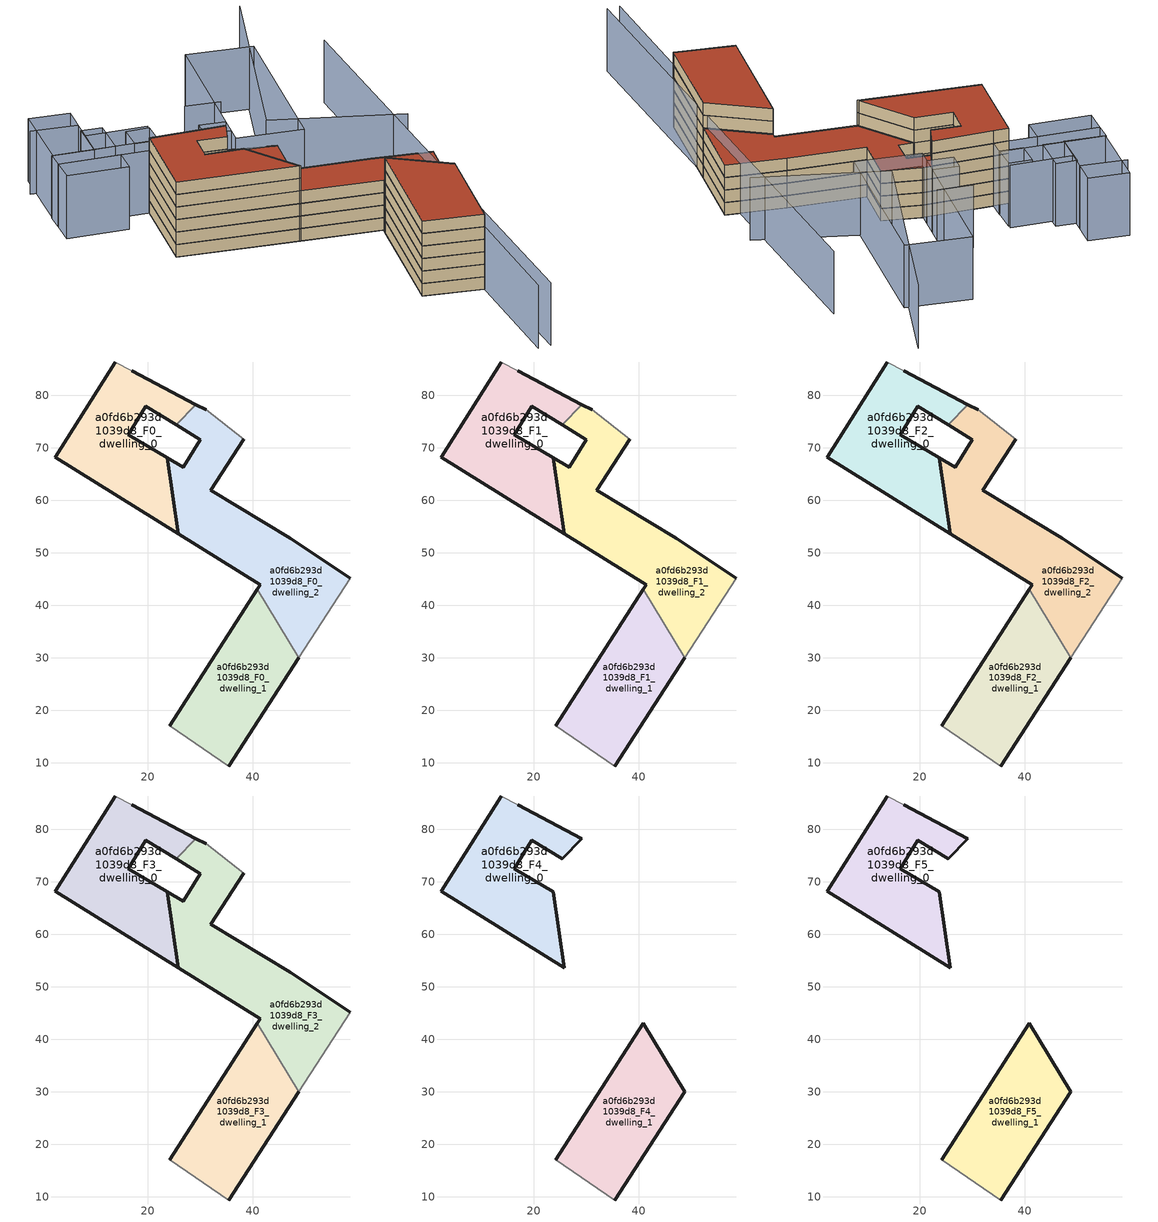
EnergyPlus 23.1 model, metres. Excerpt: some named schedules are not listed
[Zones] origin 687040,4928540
a0fd6b293d1039d8_F0_dwelling_0
 floor ground (EU_floor_Construction): 25.81,53.59 23.71,68.06 16.23,72.43 19.62,77.87 25.39,74.34 29.16,78.19 16.91,84.66 13.8,86.31 2.37,68.12 z0
 wall outside (EU_wall_Construction): 16.91,84.66 29.16,78.19 / 25.39,74.34 19.62,77.87 16.23,72.43 23.71,68.06 25.81,53.59 2.37,68.12 13.8,86.31 z0:3
 wall adiabatic (EU_wall_Construction): 13.8,86.31 16.91,84.66 z0:3
 wall to a0fd6b293d1039d8_F0_dwelling_2 (EU_wall_Construction): 29.16,78.19 25.39,74.34 z0:3
a0fd6b293d1039d8_F0_dwelling_1
 floor ground (EU_floor_Construction): 35.43,9.36 48.78,30.02 40.86,42.99 24.15,17.07 z0
 wall outside (EU_wall_Construction): 48.78,30.02 35.43,9.36 / 24.15,17.07 40.86,42.99 z0:3
 wall adiabatic (EU_wall_Construction): 35.43,9.36 24.15,17.07 z0:3
 wall to a0fd6b293d1039d8_F0_dwelling_2 (EU_wall_Construction): 40.86,42.99 48.78,30.02 z0:3
a0fd6b293d1039d8_F0_dwelling_2
 floor ground (EU_floor_Construction): 48.78,30.02 58.55,45.15 47.15,52.75 32.01,61.91 38.3,71.6 31.1,77.17 29.16,78.19 25.39,74.34 30.03,71.51 26.78,66.27 23.71,68.06 25.81,53.59 41.45,43.9 40.86,42.99 z0
 wall outside (EU_wall_Construction): 29.16,78.19 31.1,77.17 / 38.3,71.6 32.01,61.91 47.15,52.75 58.55,45.15 / 40.86,42.99 41.45,43.9 25.81,53.59 23.71,68.06 26.78,66.27 30.03,71.51 25.39,74.34 z0:3
 wall adiabatic (EU_wall_Construction): 31.1,77.17 38.3,71.6 / 58.55,45.15 48.78,30.02 z0:3
a0fd6b293d1039d8_F1_dwelling_0
 floor to a0fd6b293d1039d8_F0_dwelling_0 (EU_floor_Construction): 25.81,53.59 23.71,68.06 16.23,72.43 19.62,77.87 25.39,74.34 29.16,78.19 16.91,84.66 13.8,86.31 2.37,68.12 z3
 wall outside (EU_wall_Construction): 16.91,84.66 29.16,78.19 / 25.39,74.34 19.62,77.87 16.23,72.43 23.71,68.06 25.81,53.59 2.37,68.12 13.8,86.31 z3:6
 wall adiabatic (EU_wall_Construction): 13.8,86.31 16.91,84.66 z3:6
 wall to a0fd6b293d1039d8_F1_dwelling_2 (EU_wall_Construction): 29.16,78.19 25.39,74.34 z3:6
a0fd6b293d1039d8_F1_dwelling_1
 floor to a0fd6b293d1039d8_F0_dwelling_1 (EU_floor_Construction): 35.43,9.36 48.78,30.02 40.86,42.99 24.15,17.07 z3
 wall outside (EU_wall_Construction): 48.78,30.02 35.43,9.36 / 24.15,17.07 40.86,42.99 z3:6
 wall adiabatic (EU_wall_Construction): 35.43,9.36 24.15,17.07 z3:6
 wall to a0fd6b293d1039d8_F1_dwelling_2 (EU_wall_Construction): 40.86,42.99 48.78,30.02 z3:6
a0fd6b293d1039d8_F1_dwelling_2
 floor to a0fd6b293d1039d8_F0_dwelling_2 (EU_floor_Construction): 48.78,30.02 58.55,45.15 47.15,52.75 32.01,61.91 38.3,71.6 31.1,77.17 29.16,78.19 25.39,74.34 30.03,71.51 26.78,66.27 23.71,68.06 25.81,53.59 41.45,43.9 40.86,42.99 z3
 wall outside (EU_wall_Construction): 29.16,78.19 31.1,77.17 / 38.3,71.6 32.01,61.91 47.15,52.75 58.55,45.15 / 40.86,42.99 41.45,43.9 25.81,53.59 23.71,68.06 26.78,66.27 30.03,71.51 25.39,74.34 z3:6
 wall adiabatic (EU_wall_Construction): 31.1,77.17 38.3,71.6 / 58.55,45.15 48.78,30.02 z3:6
a0fd6b293d1039d8_F2_dwelling_0
 floor to a0fd6b293d1039d8_F1_dwelling_0 (EU_floor_Construction): 25.81,53.59 23.71,68.06 16.23,72.43 19.62,77.87 25.39,74.34 29.16,78.19 16.91,84.66 13.8,86.31 2.37,68.12 z6
 wall outside (EU_wall_Construction): 16.91,84.66 29.16,78.19 / 25.39,74.34 19.62,77.87 16.23,72.43 23.71,68.06 25.81,53.59 2.37,68.12 13.8,86.31 z6:9
 wall adiabatic (EU_wall_Construction): 13.8,86.31 16.91,84.66 z6:9
 wall to a0fd6b293d1039d8_F2_dwelling_2 (EU_wall_Construction): 29.16,78.19 25.39,74.34 z6:9
a0fd6b293d1039d8_F2_dwelling_1
 floor to a0fd6b293d1039d8_F1_dwelling_1 (EU_floor_Construction): 35.43,9.36 48.78,30.02 40.86,42.99 24.15,17.07 z6
 wall outside (EU_wall_Construction): 48.78,30.02 35.43,9.36 / 24.15,17.07 40.86,42.99 z6:9
 wall adiabatic (EU_wall_Construction): 35.43,9.36 24.15,17.07 z6:9
 wall to a0fd6b293d1039d8_F2_dwelling_2 (EU_wall_Construction): 40.86,42.99 48.78,30.02 z6:9
a0fd6b293d1039d8_F2_dwelling_2
 floor to a0fd6b293d1039d8_F1_dwelling_2 (EU_floor_Construction): 48.78,30.02 58.55,45.15 47.15,52.75 32.01,61.91 38.3,71.6 31.1,77.17 29.16,78.19 25.39,74.34 30.03,71.51 26.78,66.27 23.71,68.06 25.81,53.59 41.45,43.9 40.86,42.99 z6
 wall outside (EU_wall_Construction): 29.16,78.19 31.1,77.17 / 38.3,71.6 32.01,61.91 47.15,52.75 58.55,45.15 / 40.86,42.99 41.45,43.9 25.81,53.59 23.71,68.06 26.78,66.27 30.03,71.51 25.39,74.34 z6:9
 wall adiabatic (EU_wall_Construction): 31.1,77.17 38.3,71.6 / 58.55,45.15 48.78,30.02 z6:9
a0fd6b293d1039d8_F3_dwelling_0
 floor to a0fd6b293d1039d8_F2_dwelling_0 (EU_floor_Construction): 25.81,53.59 23.71,68.06 16.23,72.43 19.62,77.87 25.39,74.34 29.16,78.19 16.91,84.66 13.8,86.31 2.37,68.12 z9
 wall outside (EU_wall_Construction): 16.91,84.66 29.16,78.19 / 25.39,74.34 19.62,77.87 16.23,72.43 23.71,68.06 25.81,53.59 2.37,68.12 13.8,86.31 z9:12
 wall adiabatic (EU_wall_Construction): 13.8,86.31 16.91,84.66 z9:12
 wall to a0fd6b293d1039d8_F3_dwelling_2 (EU_wall_Construction): 29.16,78.19 25.39,74.34 z9:12
a0fd6b293d1039d8_F3_dwelling_1
 floor to a0fd6b293d1039d8_F2_dwelling_1 (EU_floor_Construction): 35.43,9.36 48.78,30.02 40.86,42.99 24.15,17.07 z9
 wall outside (EU_wall_Construction): 48.78,30.02 35.43,9.36 / 24.15,17.07 40.86,42.99 z9:12
 wall adiabatic (EU_wall_Construction): 35.43,9.36 24.15,17.07 z9:12
 wall to a0fd6b293d1039d8_F3_dwelling_2 (EU_wall_Construction): 40.86,42.99 48.78,30.02 z9:12
a0fd6b293d1039d8_F3_dwelling_2
 floor to a0fd6b293d1039d8_F2_dwelling_2 (EU_floor_Construction): 48.78,30.02 58.55,45.15 47.15,52.75 32.01,61.91 38.3,71.6 31.1,77.17 29.16,78.19 25.39,74.34 30.03,71.51 26.78,66.27 23.71,68.06 25.81,53.59 41.45,43.9 40.86,42.99 z9
 wall outside (EU_wall_Construction): 29.16,78.19 31.1,77.17 / 38.3,71.6 32.01,61.91 47.15,52.75 58.55,45.15 / 40.86,42.99 41.45,43.9 25.81,53.59 23.71,68.06 26.78,66.27 30.03,71.51 25.39,74.34 z9:12
 wall adiabatic (EU_wall_Construction): 31.1,77.17 38.3,71.6 / 58.55,45.15 48.78,30.02 z9:12
 roof outside (EU_roof_Construction): 38.3,71.6 32.01,61.91 47.15,52.75 58.55,45.15 48.78,30.02 40.86,42.99 41.45,43.9 25.81,53.59 23.71,68.06 26.78,66.27 30.03,71.51 25.39,74.34 29.16,78.19 31.1,77.17 z12
a0fd6b293d1039d8_F4_dwelling_0
 floor to a0fd6b293d1039d8_F3_dwelling_0 (EU_floor_Construction): 25.81,53.59 23.71,68.06 16.23,72.43 19.62,77.87 25.39,74.34 29.16,78.19 16.91,84.66 13.8,86.31 2.37,68.12 z12
 wall outside (EU_wall_Construction): 16.91,84.66 29.16,78.19 25.39,74.34 19.62,77.87 16.23,72.43 23.71,68.06 25.81,53.59 2.37,68.12 13.8,86.31 z12:15
 wall adiabatic (EU_wall_Construction): 13.8,86.31 16.91,84.66 z12:15
a0fd6b293d1039d8_F4_dwelling_1
 floor to a0fd6b293d1039d8_F3_dwelling_1 (EU_floor_Construction): 35.43,9.36 48.78,30.02 40.86,42.99 24.15,17.07 z12
 wall outside (EU_wall_Construction): 24.15,17.07 40.86,42.99 48.78,30.02 35.43,9.36 z12:15
 wall adiabatic (EU_wall_Construction): 35.43,9.36 24.15,17.07 z12:15
a0fd6b293d1039d8_F5_dwelling_0
 floor to a0fd6b293d1039d8_F4_dwelling_0 (EU_floor_Construction): 25.81,53.59 23.71,68.06 16.23,72.43 19.62,77.87 25.39,74.34 29.16,78.19 16.91,84.66 13.8,86.31 2.37,68.12 z15
 wall outside (EU_wall_Construction): 16.91,84.66 29.16,78.19 25.39,74.34 19.62,77.87 16.23,72.43 23.71,68.06 25.81,53.59 2.37,68.12 13.8,86.31 z15:18
 wall adiabatic (EU_wall_Construction): 13.8,86.31 16.91,84.66 z15:18
 roof outside (EU_roof_Construction): 29.16,78.19 25.39,74.34 19.62,77.87 16.23,72.43 23.71,68.06 25.81,53.59 2.37,68.12 13.8,86.31 16.91,84.66 z18
a0fd6b293d1039d8_F5_dwelling_1
 floor to a0fd6b293d1039d8_F4_dwelling_1 (EU_floor_Construction): 35.43,9.36 48.78,30.02 40.86,42.99 24.15,17.07 z15
 wall outside (EU_wall_Construction): 24.15,17.07 40.86,42.99 48.78,30.02 35.43,9.36 z15:18
 wall adiabatic (EU_wall_Construction): 35.43,9.36 24.15,17.07 z15:18
 roof outside (EU_roof_Construction): 40.86,42.99 48.78,30.02 35.43,9.36 24.15,17.07 z18
shading: 36.36,11.35 22.84,-17.5 / 25.61,-18.58 77.04,93.31 / 63.65,57.04 41,77.22 / 41,77.22 76.79,117.41 / 21.92,94.13 9.87,100.94 / 40.9,90.3 34.25,94.62 / 12.32,105.36 3.32,111.04 / 29.67,86.37 34.69,83.19 / 34.69,83.19 32.39,79.56 / 32.39,79.56 27.37,82.75 / 27.37,82.75 29.67,86.37 / 43.28,68.45 30.46,76.56 / 30.46,76.56 52.08,110.73 / 52.08,110.73 64.9,102.63 / 64.9,102.63 43.28,68.45 / 8.28,89.41 5.39,84.33 / 5.39,84.33 -6.87,91.31 / -6.87,91.31 -3.98,96.39 / -3.98,96.39 8.28,89.41 / 14.06,90.65 16.93,95.91 / 16.93,95.91 21.64,93.34 / 21.64,93.34 18.76,88.08 / 18.76,88.08 14.06,90.65 / 16.87,84.58 -4.02,96.33 / -4.02,96.33 -1.96,99.97 / -1.96,99.97 18.92,88.22 / 18.92,88.22 16.87,84.58 / 10.34,92.92 6.19,95.3 / 6.19,95.3 10.74,103.23 / 10.74,103.23 14.89,100.85 / 14.89,100.85 10.34,92.92 / -1.85,99.91 7.49,115.32 / 7.49,115.32 15.44,110.5 / 15.44,110.5 6.1,95.09 / 6.1,95.09 -1.85,99.91 z0:15
[Building]
EU S2 Campaign: North Axis=0; Terrain=City; Solar Distribution=FullExterior
[Site:Location]
Bologna: Latitude=44.5; Longitude=11.25; Time Zone=1; Elevation=37
[SizingPeriod:WeatherFileDays]
AnnualSizingPeriod: Begin Month=1; Begin Day of Month=1; End Month=12; End Day of Month=31; Day of Week for Start Day=Monday; Use Weather File Daylight Saving Period=No; Use Weather File Rain and Snow Indicators=No
[MATERIAL]
EU_InternalMass_Material: Roughness=MediumRough; Thickness=0.1; Conductivity=1; Density=1800; Specific Heat=900; Thermal Absorptance=0.9; Solar Absorptance=0.7; Visible Absorptance=0.7
[MATERIAL:NOMASS] Roughness=MediumRough; Thermal Absorptance=0.9; Solar Absorptance=0.7; Visible Absorptance=0.7
Name | Thermal Resistance
EU_wall_NoMass | 0.905828
EU_roof_NoMass | 0.37593
EU_floor_NoMass | 0.67114
[CONSTRUCTION]
EU_wall_Construction: EU_wall_NoMass
EU_roof_Construction: EU_roof_NoMass
EU_floor_Construction: EU_floor_NoMass
EU_InternalMass_Construction: EU_InternalMass_Material
[ZONE] Type=1; Multiplier=1; Ceiling Height=autocalculate; Floor Area=autocalculate; Part of Total Floor Area=Yes
Name | Volume
a0fd6b293d1039d8_F0_dwelling_0; a0fd6b293d1039d8_F1_dwelling_0; a0fd6b293d1039d8_F2_dwelling_0; a0fd6b293d1039d8_F3_dwelling_0; a0fd6b293d1039d8_F4_dwelling_0; a0fd6b293d1039d8_F5_dwelling_0 | 1173.45
a0fd6b293d1039d8_F0_dwelling_1; a0fd6b293d1039d8_F1_dwelling_1; a0fd6b293d1039d8_F2_dwelling_1; a0fd6b293d1039d8_F3_dwelling_1; a0fd6b293d1039d8_F4_dwelling_1; a0fd6b293d1039d8_F5_dwelling_1 | 1136.59
a0fd6b293d1039d8_F0_dwelling_2; a0fd6b293d1039d8_F1_dwelling_2; a0fd6b293d1039d8_F2_dwelling_2; a0fd6b293d1039d8_F3_dwelling_2 | 1652.5
[INTERNALMASS] Construction=EU_InternalMass_Construction
Name | Zone or ZoneList | Surface Area
a0fd6b293d1039d8_F0_dwelling_0_EU_InternalMass | a0fd6b293d1039d8_F0_dwelling_0 | 391.149
a0fd6b293d1039d8_F0_dwelling_1_EU_InternalMass | a0fd6b293d1039d8_F0_dwelling_1 | 378.854
a0fd6b293d1039d8_F0_dwelling_2_EU_InternalMass | a0fd6b293d1039d8_F0_dwelling_2 | 550.84
a0fd6b293d1039d8_F1_dwelling_0_EU_InternalMass | a0fd6b293d1039d8_F1_dwelling_0 | 391.149
a0fd6b293d1039d8_F1_dwelling_1_EU_InternalMass | a0fd6b293d1039d8_F1_dwelling_1 | 378.854
a0fd6b293d1039d8_F1_dwelling_2_EU_InternalMass | a0fd6b293d1039d8_F1_dwelling_2 | 550.84
a0fd6b293d1039d8_F2_dwelling_0_EU_InternalMass | a0fd6b293d1039d8_F2_dwelling_0 | 391.149
a0fd6b293d1039d8_F2_dwelling_1_EU_InternalMass | a0fd6b293d1039d8_F2_dwelling_1 | 378.854
a0fd6b293d1039d8_F2_dwelling_2_EU_InternalMass | a0fd6b293d1039d8_F2_dwelling_2 | 550.84
a0fd6b293d1039d8_F3_dwelling_0_EU_InternalMass | a0fd6b293d1039d8_F3_dwelling_0 | 391.149
a0fd6b293d1039d8_F3_dwelling_1_EU_InternalMass | a0fd6b293d1039d8_F3_dwelling_1 | 378.854
a0fd6b293d1039d8_F3_dwelling_2_EU_InternalMass | a0fd6b293d1039d8_F3_dwelling_2 | 550.84
a0fd6b293d1039d8_F4_dwelling_0_EU_InternalMass | a0fd6b293d1039d8_F4_dwelling_0 | 464.996
a0fd6b293d1039d8_F4_dwelling_1_EU_InternalMass | a0fd6b293d1039d8_F4_dwelling_1 | 855.845
a0fd6b293d1039d8_F5_dwelling_0_EU_InternalMass | a0fd6b293d1039d8_F5_dwelling_0 | 464.996
a0fd6b293d1039d8_F5_dwelling_1_EU_InternalMass | a0fd6b293d1039d8_F5_dwelling_1 | 855.845
[OTHEREQUIPMENT] Fuel Type=Electricity; Design Level Calculation Method=Watts/Area; Power per Zone Floor Area=1; Fraction Latent=0; Fraction Radiant=0; Fraction Lost=0; Carbon Dioxide Generation Rate=0; EndUse Subcategory=EU_Step8_InternalGains
Name | Zone or ZoneList or Space or SpaceList | Schedule
EU_Step8_InternalGain_a0fd6b293d1039d8_F0_dwelling_0_f000 | a0fd6b293d1039d8_F0_dwelling_0 | EU_Step8_GainSchedule_a0fd6b293d1039d8_F0_dwelling_0_f000
EU_Step8_InternalGain_a0fd6b293d1039d8_F0_dwelling_1_f000 | a0fd6b293d1039d8_F0_dwelling_1 | EU_Step8_GainSchedule_a0fd6b293d1039d8_F0_dwelling_1_f000
EU_Step8_InternalGain_a0fd6b293d1039d8_F0_dwelling_2_f000 | a0fd6b293d1039d8_F0_dwelling_2 | EU_Step8_GainSchedule_a0fd6b293d1039d8_F0_dwelling_2_f000
EU_Step8_InternalGain_a0fd6b293d1039d8_F1_dwelling_0_f000 | a0fd6b293d1039d8_F1_dwelling_0 | EU_Step8_GainSchedule_a0fd6b293d1039d8_F1_dwelling_0_f000
EU_Step8_InternalGain_a0fd6b293d1039d8_F1_dwelling_1_f000 | a0fd6b293d1039d8_F1_dwelling_1 | EU_Step8_GainSchedule_a0fd6b293d1039d8_F1_dwelling_1_f000
EU_Step8_InternalGain_a0fd6b293d1039d8_F1_dwelling_2_f000 | a0fd6b293d1039d8_F1_dwelling_2 | EU_Step8_GainSchedule_a0fd6b293d1039d8_F1_dwelling_2_f000
EU_Step8_InternalGain_a0fd6b293d1039d8_F2_dwelling_0_f000 | a0fd6b293d1039d8_F2_dwelling_0 | EU_Step8_GainSchedule_a0fd6b293d1039d8_F2_dwelling_0_f000
EU_Step8_InternalGain_a0fd6b293d1039d8_F2_dwelling_1_f000 | a0fd6b293d1039d8_F2_dwelling_1 | EU_Step8_GainSchedule_a0fd6b293d1039d8_F2_dwelling_1_f000
EU_Step8_InternalGain_a0fd6b293d1039d8_F2_dwelling_2_f000 | a0fd6b293d1039d8_F2_dwelling_2 | EU_Step8_GainSchedule_a0fd6b293d1039d8_F2_dwelling_2_f000
EU_Step8_InternalGain_a0fd6b293d1039d8_F3_dwelling_0_f000 | a0fd6b293d1039d8_F3_dwelling_0 | EU_Step8_GainSchedule_a0fd6b293d1039d8_F3_dwelling_0_f000
EU_Step8_InternalGain_a0fd6b293d1039d8_F3_dwelling_1_f000 | a0fd6b293d1039d8_F3_dwelling_1 | EU_Step8_GainSchedule_a0fd6b293d1039d8_F3_dwelling_1_f000
EU_Step8_InternalGain_a0fd6b293d1039d8_F3_dwelling_2_f000 | a0fd6b293d1039d8_F3_dwelling_2 | EU_Step8_GainSchedule_a0fd6b293d1039d8_F3_dwelling_2_f000
EU_Step8_InternalGain_a0fd6b293d1039d8_F4_dwelling_0_f000 | a0fd6b293d1039d8_F4_dwelling_0 | EU_Step8_GainSchedule_a0fd6b293d1039d8_F4_dwelling_0_f000
EU_Step8_InternalGain_a0fd6b293d1039d8_F4_dwelling_1_f000 | a0fd6b293d1039d8_F4_dwelling_1 | EU_Step8_GainSchedule_a0fd6b293d1039d8_F4_dwelling_1_f000
EU_Step8_InternalGain_a0fd6b293d1039d8_F5_dwelling_0_f000 | a0fd6b293d1039d8_F5_dwelling_0 | EU_Step8_GainSchedule_a0fd6b293d1039d8_F5_dwelling_0_f000
EU_Step8_InternalGain_a0fd6b293d1039d8_F5_dwelling_1_f000 | a0fd6b293d1039d8_F5_dwelling_1 | EU_Step8_GainSchedule_a0fd6b293d1039d8_F5_dwelling_1_f000
[ZONEVENTILATION:DESIGNFLOWRATE] Schedule=EU_AlwaysOn; Design Flow Rate Calculation Method=AirChanges/Hour; Air Changes per Hour=0.73129; Ventilation Type=Natural; Fan Pressure Rise=0; Fan Total Efficiency=1; Constant Term Coefficient=1; Temperature Term Coefficient=0; Velocity Term Coefficient=0; Velocity Squared Term Coefficient=0; Minimum Indoor Temperature=-100; Maximum Indoor Temperature=100; Delta Temperature=-100; Minimum Outdoor Temperature=-100; Maximum Outdoor Temperature=100; Maximum Wind Speed=40
Name | Zone or ZoneList or Space or SpaceList
EU_ConstantAir_a0fd6b293d1039d8_F0_dwelling_0 | a0fd6b293d1039d8_F0_dwelling_0
EU_ConstantAir_a0fd6b293d1039d8_F0_dwelling_1 | a0fd6b293d1039d8_F0_dwelling_1
EU_ConstantAir_a0fd6b293d1039d8_F0_dwelling_2 | a0fd6b293d1039d8_F0_dwelling_2
EU_ConstantAir_a0fd6b293d1039d8_F1_dwelling_0 | a0fd6b293d1039d8_F1_dwelling_0
EU_ConstantAir_a0fd6b293d1039d8_F1_dwelling_1 | a0fd6b293d1039d8_F1_dwelling_1
EU_ConstantAir_a0fd6b293d1039d8_F1_dwelling_2 | a0fd6b293d1039d8_F1_dwelling_2
EU_ConstantAir_a0fd6b293d1039d8_F2_dwelling_0 | a0fd6b293d1039d8_F2_dwelling_0
EU_ConstantAir_a0fd6b293d1039d8_F2_dwelling_1 | a0fd6b293d1039d8_F2_dwelling_1
EU_ConstantAir_a0fd6b293d1039d8_F2_dwelling_2 | a0fd6b293d1039d8_F2_dwelling_2
EU_ConstantAir_a0fd6b293d1039d8_F3_dwelling_0 | a0fd6b293d1039d8_F3_dwelling_0
EU_ConstantAir_a0fd6b293d1039d8_F3_dwelling_1 | a0fd6b293d1039d8_F3_dwelling_1
EU_ConstantAir_a0fd6b293d1039d8_F3_dwelling_2 | a0fd6b293d1039d8_F3_dwelling_2
EU_ConstantAir_a0fd6b293d1039d8_F4_dwelling_0 | a0fd6b293d1039d8_F4_dwelling_0
EU_ConstantAir_a0fd6b293d1039d8_F4_dwelling_1 | a0fd6b293d1039d8_F4_dwelling_1
EU_ConstantAir_a0fd6b293d1039d8_F5_dwelling_0 | a0fd6b293d1039d8_F5_dwelling_0
EU_ConstantAir_a0fd6b293d1039d8_F5_dwelling_1 | a0fd6b293d1039d8_F5_dwelling_1
[HVACTEMPLATE:THERMOSTAT] Constant Heating Setpoint=20; Constant Cooling Setpoint=50
EU_HeatOnly_a0fd6b293d1039d8_F0_dwelling_0; EU_HeatOnly_a0fd6b293d1039d8_F0_dwelling_1; EU_HeatOnly_a0fd6b293d1039d8_F0_dwelling_2; EU_HeatOnly_a0fd6b293d1039d8_F1_dwelling_0; EU_HeatOnly_a0fd6b293d1039d8_F1_dwelling_1; EU_HeatOnly_a0fd6b293d1039d8_F1_dwelling_2; EU_HeatOnly_a0fd6b293d1039d8_F2_dwelling_0; EU_HeatOnly_a0fd6b293d1039d8_F2_dwelling_1; EU_HeatOnly_a0fd6b293d1039d8_F2_dwelling_2; EU_HeatOnly_a0fd6b293d1039d8_F3_dwelling_0; EU_HeatOnly_a0fd6b293d1039d8_F3_dwelling_1; EU_HeatOnly_a0fd6b293d1039d8_F3_dwelling_2; EU_HeatOnly_a0fd6b293d1039d8_F4_dwelling_0
